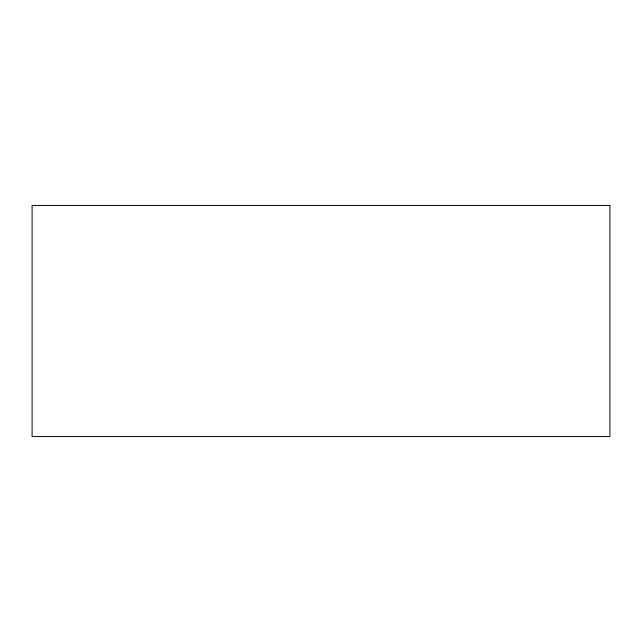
<?xml version="1.0" encoding="UTF-8"?>
<svg xmlns="http://www.w3.org/2000/svg" width="642" height="642" viewBox="0 0 642 642"><rect width="100%" height="100%" fill="white"/><g stroke="black" fill="none" stroke-linecap="round" stroke-linejoin="round"><path stroke-width="0.96" d="M609.9 205.44L32.1 205.44L32.1 436.56L609.9 436.56L609.9 205.44"/></g></svg>
